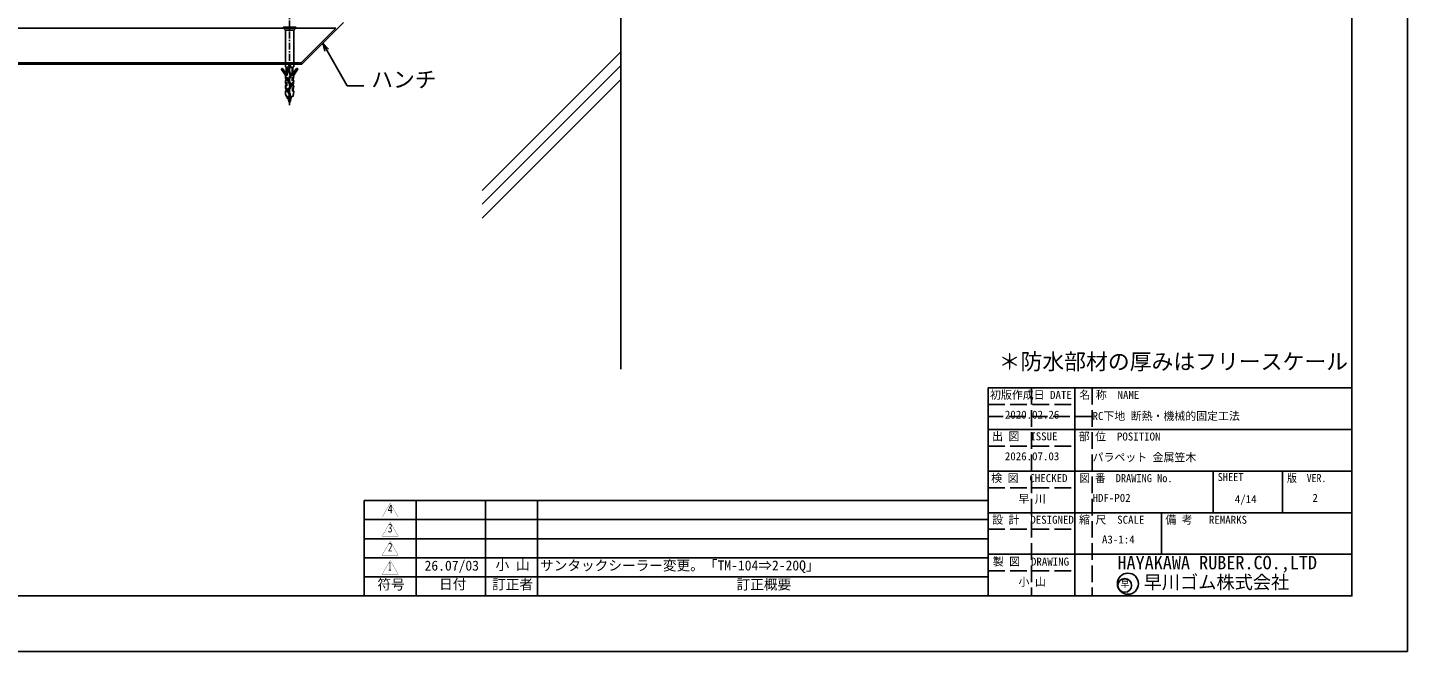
# Model space of a CAD drawing. Units: millimetres on the paper, with parts at other scales. Extents: x -210 to 1470, y -148 to 1040.
# Drawn here: x 475 to 1470, y -148 to 301 of the extents above; entities that cross this region are included whole.
import ezdxf
from ezdxf.enums import TextEntityAlignment as Align

# ---------------------------------------------------------------- set-up
doc = ezdxf.new("R2010")
doc.units = ezdxf.units.MM
doc.linetypes.add('CHAIN1', pattern=[8, 5, -1, 1, -1])
doc.linetypes.add('DASHED3', pattern=[4, 3, -1])
for name, color, linetype in [('0-0_0', 7, 'Continuous'), ('0-5_中心線', 1, 'CHAIN1'), ('0-6_仮想線', 1, 'DASHED3'), ('0-7_図面枠', 7, 'Continuous'), ('0-8_寸法線', 7, 'Continuous'), ('0-9_文字', 5, 'Continuous'), ('0-A_断熱材', 2, 'Continuous'), ('0-D_表題欄', 7, 'Continuous'), ('0-E_躯体', 7, 'Continuous'), ('0-F_輪郭線', 2, 'Continuous'), ('1-1_部材(ﾋﾞｽ類)', 7, 'Continuous')]:
    doc.layers.add(name, color=color, linetype=linetype)
doc.styles.add('MS Gothic', font='')
doc.styles.get('MS Gothic').set_extended_font_data('MS Gothic')

# ---------------------------------------------------------------- blocks, each defined once
blk = doc.blocks.new('表題欄(建築)')
at = {"layer": '0-6_仮想線'}
for p, q in [((7.8125, 37.5), (7.8125, 0)), ((18.75, 37.5), (18.75, 0)), ((0, 34.5), (15.625, 34.5)), ((18.75, 32.3438), (0, 32.3438)), ((0, 27), (15.625, 27)), ((0, 19.5), (15.625, 19.5)), ((0, 12), (15.625, 12)), ((0, 4.5), (15.625, 4.5))]:
    blk.add_line(p, q, dxfattribs=at)
at = {"layer": '0-D_表題欄'}
for p, q in [((0, 37.5), (65.625, 37.5)), ((0, 0), (0, 37.5)), ((15.625, 37.5), (15.625, 0)), ((65.625, 37.5), (65.625, 0)), ((0, 30), (15.625, 30)), ((0, 30), (65.625, 30)), ((0, 22.5), (65.625, 22.5)), ((40.625, 22.5), (40.625, 15)), ((53.125, 22.5), (53.125, 15)), ((0, 15), (65.625, 15)), ((31.25, 15), (31.25, 7.5)), ((0, 7.5), (65.625, 7.5))]:
    blk.add_line(p, q, dxfattribs=at)
blk.add_lwpolyline([(0, 37.5), (0, 0), (65.625, 0)], dxfattribs=at)
for centre, radius in [((25.2227, 2.1988), 1.8994), ((24.6432, 1.8951), 1.2434)]:
    blk.add_circle(centre, radius, dxfattribs=at)
at = {"layer": '0-D_表題欄', "style": 'MS Gothic'}
for s, height, p in [('初版作成日 DATE', 1.443, (0.3595, 35.0749)), ('名 称  NAME', 1.443, (16.4718, 35.0749)), ('出 図  ISSUE', 1.443, (0.7322, 27.6053)), ('部 位  POSITION', 1.443, (16.3595, 27.5749)), ('検 図  CHECKED', 1.443, (0.5739, 20.0749)), ('設 計  DESIGNED', 1.443, (0.7421, 12.5749)), ('縮 尺  SCALE', 1.443, (16.4083, 12.5749)), ('備 考   REMARKS', 1.443, (31.9692, 12.5597)), ('製 図  DRAWING', 1.443, (0.8544, 5.0292)), ('HAYAKAWA RUBER.CO.,LTD', 2.405, (23.3343, 4.0757)), ('早川ゴム株式会社', 2.405, (28.0639, 0.5588))]:
    blk.add_text(s, height=height, dxfattribs=at).set_placement(p, align=Align.BOTTOM_LEFT)
for s, height, width, p in [('図 番  DRAWING No.', 1.443, 0.95, (16.4889, 20.0673)), ('SHEET', 1.443, 0.95, (41.4146, 20.2653)), ('版\u3000VER.', 1.443, 0.9, (53.9304, 20.0825)), ('早', 1.247, 0.9, (23.8995, 1.1678))]:
    blk.add_text(s, height=height, dxfattribs=dict(at, width=width)).set_placement(p, align=Align.BOTTOM_LEFT)
blk = doc.blocks.new('囲い文字1')
at = {"layer": '0-9_文字'}
for points in [[(-1.1646, -12.9815), (-1.2512, -13.0315), (0.467, -10.1554), (0.467, -10.0554)], [(0.467, -10.1554), (0.467, -10.0554), (2.0986, -12.9815), (2.1852, -13.0315)], [(2.0986, -12.9815), (2.1852, -13.0315), (-1.1646, -12.9815), (-1.2512, -13.0315)]]:
    blk.add_solid(points, dxfattribs=at)
at = {"layer": '0-9_文字', "style": 'MS Gothic', "width": 0.4}
blk.add_text('1', height=1.828, dxfattribs=at).set_placement((0.0909, -12.7867), align=Align.BOTTOM_LEFT)
blk = doc.blocks.new('U69')
at = {"layer": '0-0_0', "xscale": 3.446988, "yscale": 3.446988}
blk.add_blockref('囲い文字1', (4.164, 34.833), dxfattribs=at)
blk = doc.blocks.new('囲い文字2')
at = {"layer": '0-9_文字'}
for points in [[(-8.3757, 15.6578), (-8.4623, 15.6078), (-6.7441, 18.4839), (-6.7441, 18.5839)], [(-6.7441, 18.4839), (-6.7441, 18.5839), (-5.1124, 15.6578), (-5.0258, 15.6078)], [(-5.1124, 15.6578), (-5.0258, 15.6078), (-8.3757, 15.6578), (-8.4623, 15.6078)]]:
    blk.add_solid(points, dxfattribs=at)
at = {"layer": '0-9_文字', "style": 'MS Gothic', "width": 0.8}
blk.add_text('2', height=1.828, dxfattribs=at).set_placement((-7.2456, 15.8526), align=Align.BOTTOM_LEFT)
blk = doc.blocks.new('U70')
at = {"layer": '0-0_0', "xscale": 3.446988, "yscale": 3.446988}
blk.add_blockref('囲い文字2', (29.02, -63.886), dxfattribs=at)
blk = doc.blocks.new('囲い文字3')
at = {"layer": '0-9_文字'}
for points in [[(-4.1526, 7.2498), (-4.2392, 7.1998), (-2.521, 10.0759), (-2.521, 10.1759)], [(-2.521, 10.0759), (-2.521, 10.1759), (-0.8893, 7.2498), (-0.8027, 7.1998)], [(-0.8893, 7.2498), (-0.8027, 7.1998), (-4.1526, 7.2498), (-4.2392, 7.1998)]]:
    blk.add_solid(points, dxfattribs=at)
at = {"layer": '0-9_文字', "style": 'MS Gothic', "width": 0.8}
blk.add_text('3', height=1.828, dxfattribs=at).set_placement((-3.0321, 7.4446), align=Align.BOTTOM_LEFT)
blk = doc.blocks.new('U71')
at = {"layer": '0-0_0', "xscale": 3.446988, "yscale": 3.446988}
blk.add_blockref('囲い文字3', (14.463, -34.904), dxfattribs=at)
blk = doc.blocks.new('囲い文字4')
at = {"layer": '0-9_文字'}
for points in [[(-4.4625, 5.3378), (-4.5491, 5.2878), (-2.8309, 8.1639), (-2.8309, 8.2639)], [(-2.8309, 8.1639), (-2.8309, 8.2639), (-1.1992, 5.3378), (-1.1126, 5.2878)], [(-1.1992, 5.3378), (-1.1126, 5.2878), (-4.4625, 5.3378), (-4.5491, 5.2878)]]:
    blk.add_solid(points, dxfattribs=at)
at = {"layer": '0-9_文字', "style": 'MS Gothic', "width": 0.85}
blk.add_text('4', height=1.828, dxfattribs=at).set_placement((-3.371, 5.5326), align=Align.BOTTOM_LEFT)
blk = doc.blocks.new('U72')
at = {"layer": '0-0_0', "xscale": 3.446988, "yscale": 3.446988}
blk.add_blockref('囲い文字4', (15.531, -28.313), dxfattribs=at)

msp = doc.modelspace()

# ---------------------------------------------------------------- linework, layer by layer
at = {"layer": '0-5_中心線'}
msp.add_line((663.675, 245.352), (663.675, 310.42), dxfattribs=at)
at = {"layer": '0-7_図面枠'}
msp.add_lwpolyline([(1470, -148.5), (1470, 1039.5), (-210, 1039.5), (-210, -148.5)], close=True, dxfattribs=at)
at = {"layer": '0-8_寸法線'}
for p, q in [((687.549, 289.92), (705.207, 259.336)), ((705.207, 259.336), (717.207, 259.336))]:
    msp.add_line(p, q, dxfattribs=at)
msp.add_lwpolyline([(689.102, 284.124), (687.549, 289.92), (691.792, 285.677)], dxfattribs=at)
at = {"layer": '0-A_断熱材'}
for p, q in [((182.549, 300.92), (697.135, 300.92)), ((672.135, 275.92), (697.135, 300.92)), ((182.549, 275.92), (672.135, 275.92))]:
    msp.add_line(p, q, dxfattribs=at)
at = {"layer": '0-D_表題欄'}
for p, q in [((717.5, -39.75), (1167.5, -39.75)), ((717.5, -108.5), (717.5, -39.75)), ((755, -108.5), (755, -39.75)), ((805, -108.5), (805, -39.75)), ((842.5, -108.5), (842.5, -39.75)), ((1167.5, -108.5), (1167.5, -39.75)), ((717.5, -53.5), (1167.5, -53.5)), ((717.5, -67.25), (1167.5, -67.25)), ((717.5, -81), (1167.5, -81)), ((717.5, -94.75), (1167.5, -94.75)), ((717.5, -108.5), (1167.5, -108.5))]:
    msp.add_line(p, q, dxfattribs=at)
at = {"layer": '0-E_躯体'}
for p, q in [((902.549, 54.92), (902.549, 704.92)), ((672.549, 274.92), (702.549, 304.92)), ((902.549, 283.714), (802.549, 183.714)), ((672.549, 274.92), (182.549, 274.92)), ((902.549, 273.814), (802.549, 173.814)), ((902.549, 263.915), (802.549, 163.915))]:
    msp.add_line(p, q, dxfattribs=at)
at = {"layer": '0-F_輪郭線'}
msp.add_lwpolyline([(1430, 999.5), (-170, 999.5), (-170, -108.5), (1430, -108.5)], close=True, dxfattribs=at)
at = {"layer": '1-1_部材(ﾋﾞｽ類)'}
for p, q in [((659.178, 300.92), (668.173, 300.92)), ((666.675, 299.404), (660.675, 299.404)), ((663.261, 272.391), (662.692, 270.967)), ((662.715, 270.1), (664.063, 267.192)), ((663.303, 272.406), (662.723, 270.955)), ((662.745, 270.114), (664.093, 267.206)), ((663.308, 270.721), (663.879, 272.148)), ((664.58, 267.438), (663.312, 270.39)), ((663.327, 273.492), (663.327, 272.701)), ((663.339, 270.708), (663.919, 272.159)), ((664.61, 267.451), (663.343, 270.403)), ((663.36, 273.512), (663.36, 272.701)), ((663.991, 272.701), (663.991, 273.512)), ((664.024, 272.701), (664.024, 273.492)), ((661.496, 267.916), (661.298, 268.175)), ((664.052, 259.021), (662.504, 256.099)), ((664.08, 259.004), (662.534, 256.083)), ((664.07, 266.733), (662.702, 263.535)), ((662.71, 262.655), (664.089, 259.591)), ((664.101, 266.72), (662.732, 263.522)), ((662.74, 262.669), (664.119, 259.605)), ((663.213, 263.314), (664.583, 266.48)), ((664.667, 259.913), (663.219, 262.926)), ((663.243, 263.301), (664.614, 266.467)), ((664.701, 259.919), (663.249, 262.941)), ((665.855, 267.916), (666.053, 268.175)), ((664.849, 251.521), (661.838, 250.47)), ((664.562, 251.521), (661.838, 250.57)), ((662.382, 251.521), (662.468, 251.2)), ((662.505, 254.949), (663.23, 253.582)), ((662.534, 254.964), (663.26, 253.597)), ((664.968, 251.521), (662.759, 250.116)), ((663.087, 255.806), (664.673, 258.774)), ((663.821, 253.914), (663.093, 255.231)), ((663.116, 255.79), (664.703, 258.758)), ((663.85, 253.93), (663.122, 255.247)), ((664.309, 249.06), (663.217, 248.406)), ((663.352, 253.224), (663.319, 253.224)), ((663.319, 253.224), (663.339, 251.521)), ((664.032, 253.224), (663.999, 253.224)), ((664.012, 251.521), (664.032, 253.224)), ((664.624, 248.745), (662.984, 248.173)), ((664.624, 248.645), (662.984, 248.073)), ((664.149, 248.462), (663.343, 247.935))]:
    msp.add_line(p, q, dxfattribs=at)
for points in [[(666.716, 299.463), (668.173, 300.92), (668.173, 301.521), (659.178, 301.521), (659.178, 300.92), (660.635, 299.463)], [(660.693, 299.322), (660.693, 272.984), (660.711, 272.984), (660.782, 272.949), (660.853, 272.949), (660.925, 272.913), (661.133, 272.867)], [(666.218, 272.867), (666.426, 272.913), (666.498, 272.949), (666.569, 272.949), (666.64, 272.984), (666.658, 272.984), (666.658, 299.322)], [(657.927, 271.108), (660.675, 266.91), (660.764, 265.31), (661.831, 265.31), (661.831, 263.088), (660.675, 263.088), (660.764, 261.47), (661.778, 261.47), (661.707, 259.266), (660.675, 259.266), (660.764, 257.648), (661.635, 257.648), (661.564, 255.426), (660.675, 255.426), (660.783, 253.285), (661.425, 251.521), (665.925, 251.521), (666.568, 253.285), (666.675, 255.426), (665.787, 255.426), (665.715, 257.648), (666.587, 257.648), (666.675, 259.266), (665.644, 259.266), (665.573, 261.47), (666.587, 261.47), (666.675, 263.088), (665.52, 263.088), (665.52, 265.31), (666.587, 265.31), (666.675, 266.91), (669.424, 271.108)], [(661.298, 272.664), (661.298, 268.175), (658.65, 271.641)], [(663.327, 272.772), (661.831, 272.772), (661.831, 266.91), (661.565, 266.91), (661.565, 267.663)], [(664.024, 272.772), (665.52, 272.772), (665.52, 266.91), (665.786, 266.91), (665.786, 267.663)], [(668.701, 271.641), (666.053, 268.175), (666.053, 272.664)], [(660.764, 265.31), (660.764, 265.061), (661.067, 264.297), (661.102, 263.088)], [(661.155, 259.266), (661.138, 260.475), (660.764, 261.275), (660.764, 261.47)], [(666.195, 259.266), (666.213, 260.475), (666.587, 261.275), (666.587, 261.47)], [(666.587, 265.31), (666.587, 265.061), (666.284, 264.297), (666.249, 263.088)], [(660.764, 257.648), (660.764, 257.47), (661.209, 256.635), (661.227, 255.426)], [(662.89, 251.521), (662.468, 251.2), (661.838, 250.57), (661.838, 250.47), (662.759, 250.116), (663.217, 248.406), (662.984, 248.173), (662.984, 248.073), (663.343, 247.935), (663.675, 246.696), (664.149, 248.462), (664.624, 248.645), (664.624, 248.745), (664.309, 249.06), (664.968, 251.521)], [(663.352, 251.521), (663.352, 252.498), (663.999, 252.498), (663.999, 251.521)], [(666.587, 257.648), (666.587, 257.47), (666.142, 256.635), (666.124, 255.426)]]:
    msp.add_lwpolyline(points, dxfattribs=at)
for centre, radius, start, end in [((660.493, 299.322), 0.2, 0, 45), ((666.858, 299.322), 0.2, 135, 180), ((658.293, 271.368), 0.449, 37.38183, 215.39037), ((661.091, 272.664), 0.207, 360, 78.37519), ((663.709, 270.56), 1.095, 158.2146, 204.87271), ((663.709, 270.56), 1.062, 158.17187, 204.87271), ((663.675, 274.08), 0.683, 300.64443, 239.35557), ((663.675, 274.08), 0.65, 298.99242, 241.00758), ((662.564, 272.701), 0.763, 335.97512, 0), ((663.709, 270.56), 0.431, 158.20137, 203.23665), ((662.564, 272.701), 0.796, 338.19323, 0), ((663.709, 270.56), 0.398, 158.19323, 203.23665), ((662.564, 272.701), 1.427, 337.19074, 360), ((662.564, 272.701), 1.46, 338.19323, 0), ((666.26, 272.664), 0.207, 101.62481, 180), ((669.058, 271.368), 0.449, 324.60963, 142.61817), ((661.065, 267.663), 0.5, 0, 30.42714), ((663.709, 263.104), 1.095, 156.84042, 204.22194), ((663.709, 263.104), 1.062, 156.84042, 204.22194), ((663.638, 263.128), 0.465, 156.27812, 205.66734), ((663.638, 263.128), 0.431, 156.27812, 205.66734), ((663.585, 259.337), 0.564, 325.90086, 26.66039), ((663.551, 266.955), 0.564, 336.84042, 24.87271), ((663.585, 259.337), 0.597, 326.07565, 26.59167), ((663.551, 266.955), 0.597, 336.84042, 24.87271), ((663.487, 266.955), 1.194, 336.58818, 23.8287), ((663.487, 266.955), 1.228, 336.58818, 23.8287), ((663.62, 259.337), 1.194, 331.85925, 28.78795), ((663.62, 259.337), 1.228, 331.85949, 28.27499), ((666.286, 267.663), 0.5, 149.57286, 180), ((663.589, 255.524), 1.228, 152.09899, 207.95156), ((663.589, 255.524), 1.194, 152.09899, 207.95156), ((663.613, 255.524), 0.597, 151.87656, 209.41932), ((663.613, 255.524), 0.564, 151.87656, 209.43109), ((662.556, 253.224), 0.763, 0, 27.95156), ((662.556, 253.224), 0.796, 0, 27.95156), ((662.572, 253.224), 1.427, 0, 28.91197), ((662.572, 253.224), 1.46, 0, 28.91198)]:
    msp.add_arc(centre, radius, start, end, dxfattribs=at)

# ---------------------------------------------------------------- block references
at = {"layer": '0-D_表題欄', "xscale": 4, "yscale": 4}
msp.add_blockref('表題欄(建築)', (1167.5, -108.5), dxfattribs=at)
at = {"layer": '0-D_表題欄'}
for name, p in [('U72', (730.476, -41.625)), ('U71', (730.476, -55.375)), ('U70', (730.476, -69.125)), ('U69', (730.476, -82.875))]:
    msp.add_blockref(name, p, dxfattribs=at)

# ---------------------------------------------------------------- texts
at = {"layer": '0-9_文字', "color": 7, "style": 'MS Gothic'}
for s, p in [('ハンチ', (722.539, 254.583)), ('＊防水部材の厚みはフリースケール', (1175.132, 51.239))]:
    msp.add_text(s, height=11.55, dxfattribs=at).set_placement(p, align=Align.BOTTOM_LEFT)
at = {"layer": '0-D_表題欄', "style": 'MS Gothic'}
for s, height, p in [('2020.02.26', 5.773, (1179.623, 17.561)), ('RC下地 断熱・機械的固定工法', 5.773, (1242.868, 16.587)), ('2026.07.03', 5.773, (1179.623, -12.439)), ('パラペット 金属笠木', 5.773, (1242.899, -13.2)), ('早 川', 5.773, (1189.461, -43.17)), ('HDF-P02', 5.773, (1242.868, -42.439)), ('4/14', 5.773, (1345.494, -43.353)), ('2', 5.773, (1401.466, -42.439)), ('A3-1:4', 5.773, (1249.676, -72.439)), ('26.07/03', 7.216, (761.022, -92.424)), ('小 山', 7.216, (812.234, -91.949)), ('サンタックシーラー変更。「TM-104⇒2-20Q」', 7.216, (844.375, -92.329)), ('符号', 7.216, (727.094, -106.003)), ('日付', 7.216, (771.491, -105.813)), ('訂正者', 7.216, (809.721, -105.984)), ('訂正概要', 7.216, (986.098, -106.003)), ('小 山', 5.773, (1189.491, -102.957))]:
    msp.add_text(s, height=height, dxfattribs=at).set_placement(p, align=Align.BOTTOM_LEFT)

doc.saveas('drawing.dxf')
